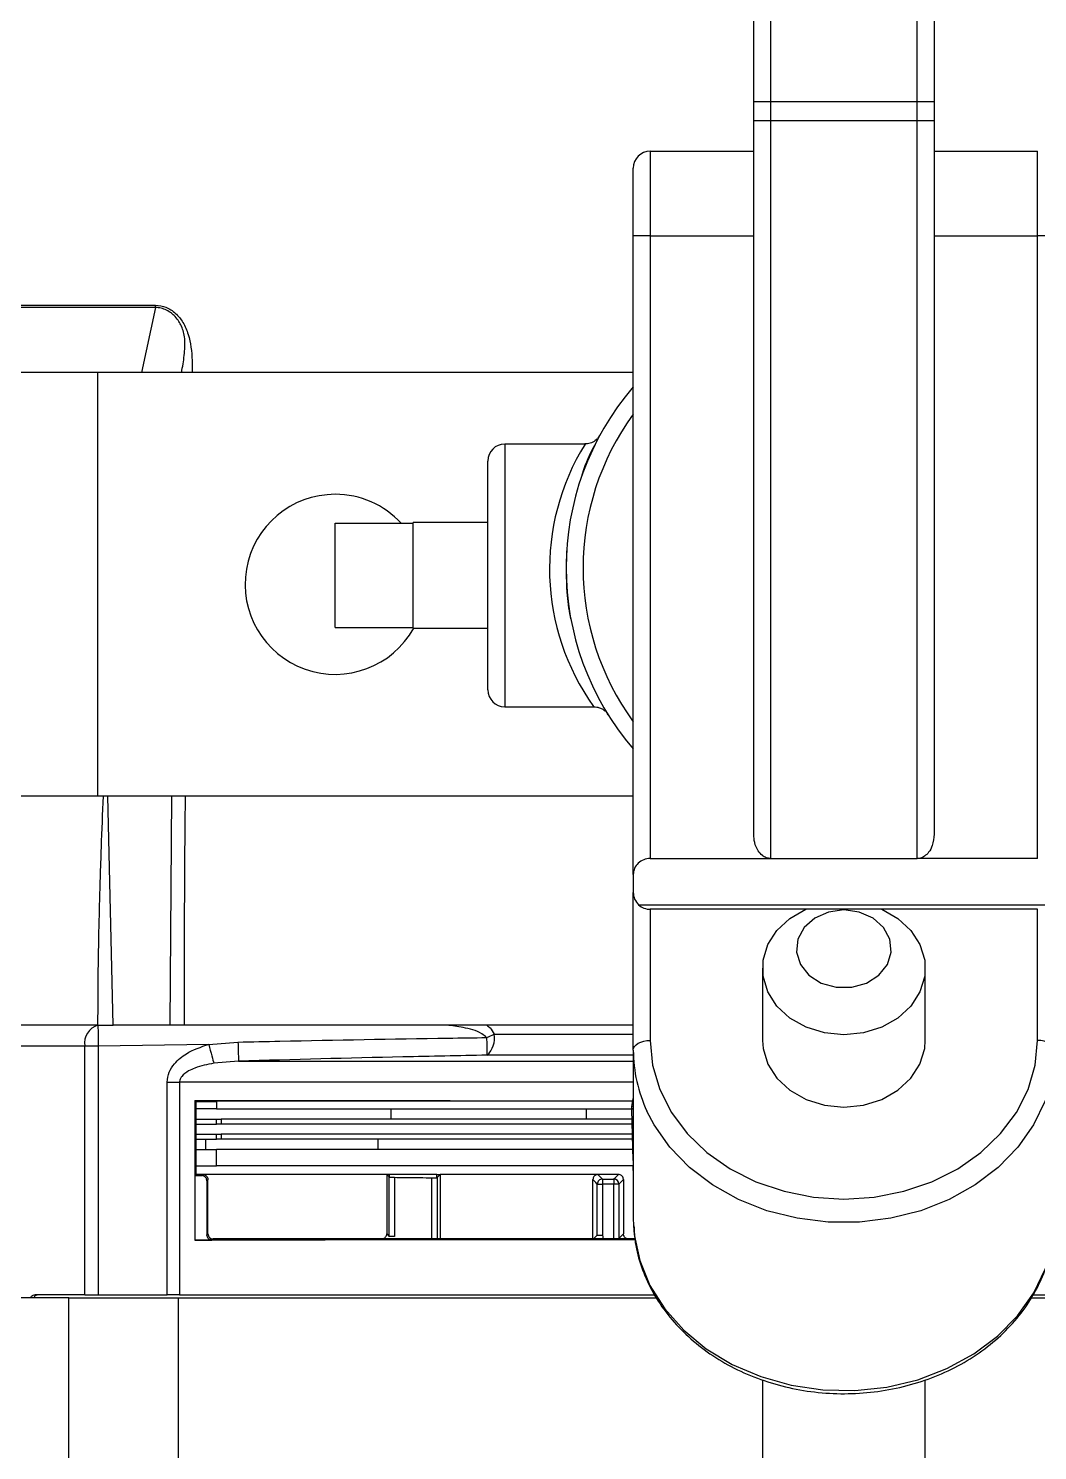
# Model space of a CAD drawing. Extents: x 16.5 to 113.1, y 4.4 to 84.5.
# Drawn here: x 51.555 to 54.531, y 69.527 to 73.722 of the extents above; entities that cross this region are included whole.
import ezdxf

# ---------------------------------------------------------------- set-up
doc = ezdxf.new("R2010")
doc.units = 0
doc.header["$MEASUREMENT"] = 0
doc.layers.add('OBJECT', color=7, linetype='CONTINUOUS')

msp = doc.modelspace()

# ---------------------------------------------------------------- linework, layer by layer
at = {"layer": 'OBJECT'}
for p, q in [((53.7437, 74.2566), (53.7437, 73.5066)), ((54.1757, 73.5066), (54.1757, 74.2566)), ((53.6937, 73.5066), (53.6937, 74.2066)), ((54.2257, 74.2066), (54.2257, 73.5066)), ((53.6937, 73.5066), (53.7437, 73.5066)), ((53.6937, 73.45), (53.6937, 73.5066)), ((53.7437, 73.5066), (54.1757, 73.5066)), ((53.7437, 73.5066), (53.7437, 73.45)), ((54.1757, 73.45), (54.1757, 73.5066)), ((54.1757, 73.5066), (54.2257, 73.5066)), ((54.2257, 73.5066), (54.2257, 73.45)), ((53.6937, 73.45), (53.7437, 73.45)), ((53.6937, 71.3449), (53.6937, 73.45)), ((53.7437, 73.45), (54.1757, 73.45)), ((53.7437, 73.45), (53.7437, 71.2733)), ((54.1757, 71.2733), (54.1757, 73.45)), ((54.1757, 73.45), (54.2257, 73.45)), ((54.2257, 73.45), (54.2257, 71.3449)), ((53.3887, 73.3596), (53.3887, 73.1096)), ((53.3887, 73.3596), (53.6937, 73.3596)), ((54.2257, 73.3596), (54.5307, 73.3596)), ((54.5307, 73.1096), (54.5307, 73.3596)), ((53.3387, 73.1096), (53.3387, 73.3096)), ((53.3887, 73.1096), (53.3387, 73.1096)), ((53.3387, 71.2264), (53.3387, 73.1096)), ((53.3887, 73.1096), (53.3887, 71.2733)), ((53.3887, 73.1096), (53.6937, 73.1096)), ((54.2257, 73.1096), (54.5307, 73.1096)), ((54.5307, 71.2733), (54.5307, 73.1096)), ((54.5807, 73.1096), (54.5307, 73.1096)), ((51.9295, 72.8986), (51.93, 72.9057)), ((51.9295, 72.8986), (51.8891, 72.7071)), ((51.7597, 72.7071), (50.0717, 72.7071)), ((51.7597, 71.4571), (51.7597, 72.7071)), ((53.3387, 72.7071), (51.7597, 72.7071)), ((53.1964, 72.4959), (52.9597, 72.4959)), ((52.9597, 72.4959), (52.9597, 71.7209)), ((52.9097, 71.7709), (52.9097, 72.4459)), ((52.4597, 71.9544), (52.4597, 72.2624)), ((52.4597, 72.2624), (52.6897, 72.2624)), ((52.9097, 72.2644), (52.6897, 72.2644)), ((52.6897, 72.2624), (52.6897, 72.2644)), ((52.6897, 72.1333), (52.6897, 72.2624)), ((52.6897, 72.0835), (52.6897, 72.1333)), ((52.6897, 71.9544), (52.6897, 72.0835)), ((52.4597, 71.9544), (52.6897, 71.9544)), ((52.6897, 71.9524), (52.6897, 71.9544)), ((52.6897, 71.9524), (52.9097, 71.9524)), ((52.9597, 71.7209), (53.2214, 71.7209)), ((51.7597, 71.4571), (50.0717, 71.4571)), ((53.3387, 71.4571), (51.7597, 71.4571)), ((51.8048, 70.7821), (51.7899, 71.4571)), ((51.9772, 71.4571), (51.9725, 70.7821)), ((53.3887, 71.2733), (53.7437, 71.2733)), ((53.7437, 71.2733), (54.1757, 71.2733)), ((54.5307, 71.2733), (54.1757, 71.2733)), ((53.3387, 71.2264), (53.3387, 71.1736)), ((53.3387, 70.7082), (53.3387, 71.1736)), ((53.3545, 71.1372), (54.5649, 71.1372)), ((54.5307, 71.1236), (53.3887, 71.1236)), ((53.3887, 71.1236), (53.3887, 70.7369)), ((54.5307, 70.7369), (54.5307, 71.1236)), ((53.7197, 70.9497), (53.7197, 70.7369)), ((54.1997, 70.7369), (54.1997, 70.9497)), ((51.7603, 70.7821), (51.2371, 70.7821)), ((51.9725, 70.7821), (51.8048, 70.7821)), ((53.3387, 70.7821), (52.0142, 70.7821)), ((52.0868, 70.7253), (51.7612, 70.7202)), ((52.0868, 70.7253), (52.1731, 70.7322)), ((52.9281, 70.7551), (53.3387, 70.7551)), ((51.7217, 70.7202), (51.2598, 70.7202)), ((51.7612, 70.7202), (51.7217, 70.7202)), ((51.7217, 69.9863), (51.7217, 70.7202)), ((51.7612, 70.7202), (51.7612, 69.9863)), ((53.3387, 70.6932), (52.9073, 70.6932)), ((53.3387, 70.7082), (53.3387, 70.5826)), ((52.1748, 70.6758), (52.1019, 70.6696)), ((52.1748, 70.6758), (53.3387, 70.6758)), ((51.9646, 70.6139), (52.0008, 70.6139)), ((51.9646, 69.9863), (51.9646, 70.6139)), ((52.0008, 70.6139), (52.0008, 69.9863)), ((53.3387, 70.6139), (52.0008, 70.6139)), ((52.0464, 70.5596), (52.0497, 70.5563)), ((52.0464, 70.5596), (52.0464, 70.1479)), ((52.0493, 70.5563), (52.0497, 70.5563)), ((52.0493, 70.5563), (52.0493, 70.3413)), ((52.0497, 70.5563), (52.1097, 70.5563)), ((52.1097, 70.559), (52.1097, 70.535)), ((52.1097, 70.559), (53.3373, 70.559)), ((53.3347, 70.5422), (53.3387, 70.5653)), ((53.3387, 70.5826), (53.3387, 70.2126)), ((52.1097, 70.535), (52.0493, 70.535)), ((52.1097, 70.535), (53.3347, 70.535)), ((52.6249, 70.505), (52.6249, 70.535)), ((53.2005, 70.505), (53.2005, 70.535)), ((53.3347, 70.5366), (53.3347, 70.5418)), ((53.3387, 70.535), (53.3347, 70.535)), ((53.3387, 70.3823), (53.3348, 70.5335)), ((52.0493, 70.505), (52.1097, 70.505)), ((52.0493, 70.4901), (52.1097, 70.4901)), ((52.1097, 70.4901), (52.1097, 70.505)), ((52.1097, 70.505), (52.1234, 70.505)), ((52.1234, 70.4901), (52.1097, 70.4901)), ((52.1234, 70.505), (52.1234, 70.4901)), ((53.3355, 70.505), (52.1234, 70.505)), ((53.3359, 70.4901), (52.1234, 70.4901)), ((52.0493, 70.4601), (52.1097, 70.4601)), ((52.0493, 70.4452), (52.1097, 70.4452)), ((52.0783, 70.4152), (52.0783, 70.4452)), ((52.1097, 70.4452), (52.1097, 70.4601)), ((52.1097, 70.4601), (52.1234, 70.4601)), ((52.1234, 70.4452), (52.1097, 70.4452)), ((52.1234, 70.4601), (52.1234, 70.4452)), ((53.3367, 70.4601), (52.1234, 70.4601)), ((53.3371, 70.4452), (52.1234, 70.4452)), ((52.5866, 70.4152), (52.5866, 70.4452)), ((52.0493, 70.4152), (52.1097, 70.4152)), ((52.1097, 70.3672), (52.1097, 70.4152)), ((53.3379, 70.4152), (52.1097, 70.4152)), ((52.0493, 70.3672), (52.1097, 70.3672)), ((53.3391, 70.3672), (52.1097, 70.3672)), ((53.3379, 70.3672), (53.3387, 70.3374)), ((52.0465, 70.148), (52.0465, 70.338)), ((52.0497, 70.3413), (52.0493, 70.3413)), ((52.0497, 70.3413), (52.0497, 70.3412)), ((52.0497, 70.3413), (52.0508, 70.3413)), ((52.0697, 70.3413), (52.0508, 70.3413)), ((52.0665, 70.338), (52.0697, 70.3412)), ((52.0847, 70.3413), (52.0697, 70.3413)), ((52.0697, 70.3412), (52.0697, 70.3413)), ((52.0697, 70.3412), (52.0697, 70.3412)), ((52.0847, 70.326), (52.0815, 70.3227)), ((52.0815, 70.3227), (52.0815, 70.1633)), ((52.6118, 70.3413), (52.0847, 70.3413)), ((52.0847, 70.326), (52.0847, 70.3266)), ((52.0847, 70.3266), (52.0847, 70.3265)), ((52.0847, 70.1666), (52.0847, 70.326)), ((52.6118, 70.3413), (52.6118, 70.1665)), ((52.6197, 70.3413), (52.6118, 70.3413)), ((52.6193, 70.1588), (52.6193, 70.3336)), ((52.6193, 70.3336), (52.6196, 70.3336)), ((52.6196, 70.3336), (52.6197, 70.3413)), ((52.7597, 70.3413), (52.6197, 70.3413)), ((52.6343, 70.3331), (52.6343, 70.1588)), ((52.7451, 70.1513), (52.7451, 70.3319)), ((52.7596, 70.332), (52.7597, 70.3413)), ((52.7596, 70.332), (52.7601, 70.3321)), ((52.7597, 70.3413), (52.7694, 70.3413)), ((52.7601, 70.3321), (52.7601, 70.1513)), ((53.2197, 70.3413), (52.7694, 70.3413)), ((52.7694, 70.3413), (52.7694, 70.1513)), ((53.2347, 70.3413), (53.2197, 70.3413)), ((53.2197, 70.1513), (53.2197, 70.3262)), ((53.2327, 70.3131), (53.2477, 70.3131)), ((53.2327, 70.1628), (53.2327, 70.3131)), ((53.2813, 70.313), (53.2477, 70.3131)), ((53.2477, 70.3131), (53.2477, 70.1628)), ((53.2962, 70.313), (53.2813, 70.313)), ((53.2813, 70.1528), (53.2813, 70.313)), ((53.2947, 70.3413), (53.2947, 70.3413)), ((53.3097, 70.3264), (53.2962, 70.313)), ((53.2962, 70.313), (53.2962, 70.1528)), ((53.3097, 70.3262), (53.3097, 70.3264)), ((53.3097, 70.3262), (53.3097, 70.1664)), ((53.3387, 70.2126), (53.3393, 70.1912)), ((52.0464, 70.1479), (52.0465, 70.148)), ((52.0815, 70.1633), (52.0847, 70.1666)), ((52.0847, 70.166), (52.0847, 70.1666)), ((52.0998, 70.1513), (52.0997, 70.1513)), ((52.3197, 70.1513), (52.3197, 70.1513)), ((52.3347, 70.1513), (52.3197, 70.1513)), ((52.3278, 70.1513), (52.3197, 70.1513)), ((53.3426, 70.1513), (52.3347, 70.1513)), ((52.6118, 70.1665), (52.6193, 70.1588)), ((52.6343, 70.1588), (52.6193, 70.1588)), ((53.2197, 70.1498), (53.2327, 70.1628)), ((53.2327, 70.1628), (53.2477, 70.1628)), ((53.2477, 70.1628), (53.2496, 70.1513)), ((53.3097, 70.1662), (53.3097, 70.1664)), ((51.6748, 69.9781), (51.5228, 69.9781)), ((51.7217, 69.9863), (51.5747, 69.9863)), ((51.6748, 69.3981), (51.6748, 69.9781)), ((51.6748, 69.9781), (51.9981, 69.9781)), ((51.7217, 69.9863), (51.7612, 69.9863)), ((51.7612, 69.9863), (51.9646, 69.9863)), ((51.9981, 69.3981), (51.9981, 69.9781)), ((51.9981, 69.9781), (53.4066, 69.9781)), ((52.0008, 69.9863), (53.401, 69.9863)), ((54.5136, 69.9781), (55.9214, 69.9781)), ((54.5188, 69.9863), (55.9187, 69.9863)), ((53.7197, 69.7362), (53.7197, 69.1779)), ((54.1997, 69.1779), (54.1997, 69.7355))]:
    msp.add_line(p, q, dxfattribs=at)
at = {"layer": 'OBJECT', "flags": 128}
for points in [[(54.0715, 71.1236), (54.1189, 71.0968), (54.1572, 71.0613), (54.1841, 71.0194), (54.198, 70.9734), (54.198, 70.926), (54.1841, 70.88), (54.1572, 70.838), (54.1189, 70.8025), (54.0713, 70.7756), (54.0172, 70.7588), (53.9597, 70.7531), (53.9023, 70.7588), (53.8482, 70.7756), (53.8006, 70.8025), (53.7622, 70.838), (53.7353, 70.88), (53.7215, 70.926), (53.7215, 70.9734), (53.7353, 71.0194), (53.7622, 71.0613), (53.8006, 71.0968), (53.848, 71.1236)], [(53.9597, 71.1217), (53.9143, 71.1155), (53.8737, 71.0975), (53.8425, 71.0697), (53.824, 71.0352), (53.8202, 70.9976), (53.8315, 70.961), (53.8567, 70.9294), (53.8931, 70.9062), (53.9367, 70.8939), (53.9828, 70.8939), (54.0264, 70.9062), (54.0627, 70.9294), (54.0879, 70.961), (54.0992, 70.9976), (54.0954, 71.0352), (54.0769, 71.0697), (54.0457, 71.0975), (54.0052, 71.1155), (53.9597, 71.1217)], [(52.0868, 70.7253), (52.0892, 70.7164), (52.0916, 70.7077), (52.0939, 70.6993), (52.096, 70.6916), (52.0979, 70.6846), (52.0995, 70.6785), (52.1009, 70.6735), (52.1019, 70.6696)], [(53.3387, 70.7082), (53.3397, 70.7138), (53.3425, 70.7192), (53.3472, 70.7241), (53.3534, 70.7285), (53.3609, 70.732), (53.3696, 70.7347), (53.379, 70.7363), (53.3887, 70.7369)], [(53.3887, 70.7369), (53.3958, 70.6637), (53.4167, 70.5923), (53.451, 70.5245), (53.4978, 70.4619), (53.556, 70.4061), (53.6241, 70.3585), (53.7005, 70.3201), (53.7833, 70.292), (53.8704, 70.2749), (53.9597, 70.2691), (54.0491, 70.2749), (54.1362, 70.292), (54.219, 70.3201), (54.2954, 70.3585), (54.3635, 70.4061), (54.4217, 70.4619), (54.4685, 70.5245), (54.5028, 70.5923), (54.5237, 70.6637), (54.5307, 70.7369)], [(53.7197, 70.7369), (53.7215, 70.7132), (53.7353, 70.6672), (53.7622, 70.6252), (53.8006, 70.5897), (53.8482, 70.5628), (53.9023, 70.546), (53.9597, 70.5403)], [(53.9597, 70.5403), (54.0172, 70.546), (54.0713, 70.5628), (54.1189, 70.5897), (54.1572, 70.6252), (54.1841, 70.6672), (54.198, 70.7132), (54.1997, 70.7369)], [(54.5807, 70.7082), (54.5798, 70.7138), (54.5769, 70.7192), (54.5723, 70.7241), (54.5661, 70.7285), (54.5585, 70.732), (54.5499, 70.7347), (54.5405, 70.7363), (54.5307, 70.7369)], [(54.563, 70.5876), (54.5531, 70.5583), (54.5192, 70.4875), (54.4728, 70.4216), (54.415, 70.3622), (54.3469, 70.3105), (54.2702, 70.2677), (54.1866, 70.2347), (54.0979, 70.2123), (54.0061, 70.2009), (53.9133, 70.2009), (53.8215, 70.2123), (53.7329, 70.2347), (53.6492, 70.2677), (53.5725, 70.3105), (53.5045, 70.3622), (53.4466, 70.4216), (53.4002, 70.4875), (53.379, 70.5279)], [(52.0465, 70.338), (52.0488, 70.3403), (52.0497, 70.3412)], [(52.6118, 70.3413), (52.6123, 70.3408), (52.6132, 70.3399), (52.615, 70.338), (52.6168, 70.3362), (52.6177, 70.3353), (52.6193, 70.3336)], [(52.7694, 70.3413), (52.7689, 70.3407), (52.7667, 70.3386), (52.7656, 70.3375), (52.7645, 70.3364), (52.7623, 70.3343), (52.7612, 70.3332), (52.7601, 70.3321)], [(53.2327, 70.3131), (53.2283, 70.3176), (53.2234, 70.3225), (53.2197, 70.3262)], [(53.2347, 70.3413), (53.2355, 70.3405), (53.2386, 70.3373), (53.2434, 70.3325), (53.2478, 70.3281)], [(53.2478, 70.3281), (53.2478, 70.3278), (53.2478, 70.3269), (53.2478, 70.3255), (53.2477, 70.3236), (53.2477, 70.3214), (53.2477, 70.3188), (53.2477, 70.316), (53.2477, 70.3131)], [(53.2478, 70.3281), (53.2778, 70.328), (53.2813, 70.328)], [(53.2813, 70.328), (53.2817, 70.3284), (53.2849, 70.3315), (53.2898, 70.3364), (53.2947, 70.3413)], [(53.2813, 70.328), (53.2813, 70.3276), (53.2813, 70.3267), (53.2813, 70.3253), (53.2813, 70.3234), (53.2813, 70.3212), (53.2813, 70.3186), (53.2813, 70.3158), (53.2813, 70.313)], [(53.3393, 70.1912), (53.3415, 70.1645), (53.3577, 70.0879), (53.3879, 70.0143), (53.4314, 69.9453), (53.4873, 69.8825), (53.5541, 69.8274), (53.6305, 69.7813), (53.7145, 69.7453), (53.8042, 69.7201), (53.8976, 69.7065), (53.9924, 69.7046), (54.0864, 69.7146), (54.1775, 69.7362), (54.2635, 69.769), (54.3424, 69.812), (54.4124, 69.8644), (54.4719, 69.925), (54.5194, 69.9922), (54.5538, 70.0646), (54.5744, 70.1404), (54.5807, 70.2126)], [(52.0997, 70.1513), (52.0989, 70.1505), (52.0965, 70.148)]]:
    msp.add_lwpolyline(points, dxfattribs=at)
at = {"layer": 'OBJECT'}
for centre, radius, start, end in [((53.3887, 73.3096), 0.05, 90, 180), ((53.9597, 72.1306), 0.819, 139.3094, 220.6906), ((53.9597, 72.1306), 0.769, 143.8565, 216.1435), ((52.9597, 72.4459), 0.05, 90, 180), ((53.7915, 72.1279), 0.6997, 148.268, 215.4449), ((52.4597, 72.0821), 0.2655, 90, 330.7571), ((52.4597, 72.0821), 0.2655, 42.773, 90), ((52.9597, 71.7709), 0.05, 180, 270), ((53.3887, 71.1736), 0.05, 180, 226.8214), ((53.3887, 71.1736), 0.05, 226.8214, 270), ((51.7765, 70.729), 0.0556, 107.1156, 189.1916), ((101.0701, 71.5581), 49.316, 180.9016, 180.97362), ((69.0542, 71.1989), 16.8876, 181.58369, 181.77508), ((52.7508, 71.1237), 0.4091, 292.3442, 295.6976), ((65.5406, 70.9702), 12.6363, 181.01937, 181.25597), ((52.8632, 70.7425), 0.0662, 311.8358, 10.9779), ((53.7688, 70.7097), 0.4301, 180.2015, 204.9991), ((53.4547, 70.5418), 0.12, 179.8086, 180), ((53.4547, 70.5366), 0.12, 180, 180.7501), ((53.4547, 70.5366), 0.12, 180.7501, 181.5), ((53.2477, 70.3131), 0.015, 89.7105, 179.9532), ((53.2812, 70.3129), 0.015, 0.0453, 89.6349)]:
    msp.add_arc(centre, radius, start, end, dxfattribs=at)
for centre, major_axis, ratio, start_param, end_param in [((53.3887, 71.2264), (0.05, 0), 0.938361, 1.570796, 3.141593), ((52.8413, 68.4725), (2.3412, 0), 0.904333, 1.356713, 1.358461)]:
    msp.add_ellipse(centre, major_axis=major_axis, ratio=ratio, start_param=start_param, end_param=end_param, dxfattribs=at)
for points, knots in [([(51.3509, 72.9057), (51.4384, 72.9057), (51.6134, 72.9058), (51.8244, 72.9057), (51.93, 72.9057)], [0, 0, 0, 0, 0.5000027, 1, 1, 1, 1]), ([(51.93, 72.9057), (51.9404, 72.9044), (51.9614, 72.9017), (51.9895, 72.8831), (52.0124, 72.8555), (52.0321, 72.8084), (52.0383, 72.7567), (52.038, 72.7187), (52.0379, 72.7071)], [0, 0, 0, 0, 0.1454038, 0.2910572, 0.4333395, 0.582158, 0.8724627, 1, 1, 1, 1]), ([(51.9295, 72.8986), (51.824, 72.8986), (51.6129, 72.8986), (51.4379, 72.8986), (51.3503, 72.8986)], [0, 0, 0, 0, 0.499778, 1, 1, 1, 1]), ([(52.0068, 72.7071), (52.0072, 72.7092), (52.0107, 72.7279), (52.0163, 72.7628), (52.0182, 72.8092), (52.0084, 72.8421), (51.9966, 72.8622), (51.986, 72.8745), (51.9731, 72.8851), (51.9589, 72.893), (51.9438, 72.8979), (51.9338, 72.8984), (51.9295, 72.8986)], [0, 0, 0, 0, 0.0239696, 0.221866, 0.4128516, 0.5596247, 0.6263244, 0.7067857, 0.7716437, 0.8534734, 0.9365365, 1, 1, 1, 1]), ([(53.1864, 72.3986), (53.1872, 72.4016), (53.1989, 72.4426), (53.2185, 72.4787), (53.2347, 72.512), (53.238, 72.5179), (53.2397, 72.5209)], [0, 0, 0, 0, 0.03785, 0.511788, 0.755951, 1, 1, 1, 1]), ([(53.2317, 72.5111), (53.2301, 72.5094), (53.2245, 72.5035), (53.2122, 72.4973), (53.2014, 72.4966), (53.1963, 72.4962)], [0, 0, 0, 0, 0.179336, 0.61954, 1, 1, 1, 1]), ([(53.1554, 71.9781), (53.1548, 71.9811), (53.1491, 72.0062), (53.1405, 72.0748), (53.142, 72.1404), (53.143, 72.1812)], [0, 0, 0, 0, 0.0484014, 0.4076006, 1, 1, 1, 1]), ([(53.2214, 71.7205), (53.2246, 71.7206), (53.2317, 71.7207), (53.2417, 71.7174), (53.2498, 71.7131), (53.2537, 71.7097), (53.2552, 71.7084)], [0, 0, 0, 0, 0.258862, 0.576505, 0.843013, 1, 1, 1, 1]), ([(53.2643, 71.698), (53.2645, 71.6978), (53.2652, 71.6966), (53.2637, 71.6989), (53.2585, 71.7079), (53.2557, 71.7126)], [0, 0, 0, 0, 0.078613, 0.511418, 1, 1, 1, 1]), ([(51.7603, 70.7821), (51.7605, 70.8371), (51.761, 70.9519), (51.7647, 71.1266), (51.7699, 71.2966), (51.7743, 71.4068), (51.7764, 71.4571)], [0, 0, 0, 0, 0.24402, 0.510283, 0.77599, 1, 1, 1, 1]), ([(52.0174, 71.4571), (52.0169, 71.4113), (52.0156, 71.2759), (52.0145, 71.0509), (52.0143, 70.8717), (52.0142, 70.7821)], [0, 0, 0, 0, 0.2038318, 0.6019161, 1, 1, 1, 1]), ([(53.7437, 71.2733), (53.7393, 71.2738), (53.7304, 71.2748), (53.7173, 71.283), (53.7046, 71.2978), (53.6954, 71.3197), (53.6943, 71.3366), (53.6937, 71.3449)], [0, 0, 0, 0, 0.138343, 0.27604, 0.470202, 0.74205, 1, 1, 1, 1]), ([(54.2257, 71.3449), (54.2247, 71.3336), (54.2231, 71.3148), (54.2114, 71.2928), (54.1988, 71.2803), (54.1866, 71.2742), (54.1789, 71.2736), (54.1757, 71.2733)], [0, 0, 0, 0, 0.350281, 0.585229, 0.760499, 0.899707, 1, 1, 1, 1]), ([(51.7603, 70.7821), (51.766, 70.7821), (51.7773, 70.7821), (51.7934, 70.7821), (51.8025, 70.7821), (51.8048, 70.7821)], [0, 0, 0, 0, 0.425023, 0.850044, 1, 1, 1, 1]), ([(52.0142, 70.7821), (52.0109, 70.7821), (52.0019, 70.7821), (51.9873, 70.7821), (51.9766, 70.7821), (51.9725, 70.7821)], [0, 0, 0, 0, 0.263884, 0.723096, 1, 1, 1, 1]), ([(52.9063, 70.7454), (52.9016, 70.7491), (52.8817, 70.7652), (52.8397, 70.7751), (52.8048, 70.7799), (52.7888, 70.7821)], [0, 0, 0, 0, 0.142492, 0.608092, 1, 1, 1, 1]), ([(52.9067, 70.7821), (52.9102, 70.7796), (52.9194, 70.7726), (52.9248, 70.7619), (52.9281, 70.7551)], [0, 0, 0, 0, 0.3727138, 1, 1, 1, 1]), ([(51.9646, 70.6139), (51.9659, 70.6238), (51.9683, 70.6436), (51.9883, 70.6733), (52.0266, 70.705), (52.064, 70.7177), (52.0868, 70.7253)], [0, 0, 0, 0, 0.167941, 0.334633, 0.594445, 1, 1, 1, 1]), ([(52.1731, 70.7322), (52.2144, 70.733), (52.421, 70.7374), (52.6654, 70.7419), (52.8685, 70.7448), (52.9063, 70.7454)], [0, 0, 0, 0, 0.169099, 0.845499, 1, 1, 1, 1]), ([(52.9073, 70.6932), (52.8247, 70.6916), (52.5805, 70.6868), (52.3363, 70.6802), (52.1748, 70.6758)], [0, 0, 0, 0, 0.33844, 1, 1, 1, 1]), ([(52.1019, 70.6696), (52.0829, 70.6659), (52.0573, 70.6609), (52.0258, 70.6466), (52.0101, 70.6358), (52.0024, 70.6235), (52.0008, 70.6174), (52.0008, 70.6144), (52.0008, 70.6139)], [0, 0, 0, 0, 0.476054, 0.640497, 0.854535, 0.926507, 0.987724, 1, 1, 1, 1]), ([(52.0464, 70.5596), (52.1522, 70.5596), (52.3641, 70.5594), (52.7086, 70.5592), (53.0337, 70.5591), (53.2475, 70.5591), (53.3377, 70.5591)], [0, 0, 0, 0, 0.267888, 0.536631, 0.804519, 1, 1, 1, 1]), ([(52.0465, 70.338), (52.0494, 70.338), (52.0553, 70.338), (52.062, 70.338), (52.0657, 70.338), (52.0665, 70.338)], [0, 0, 0, 0, 0.44189, 0.883774, 1, 1, 1, 1]), ([(52.0697, 70.3412), (52.0685, 70.3412), (52.0619, 70.3412), (52.0552, 70.3412), (52.0497, 70.3412)], [0, 0, 0, 0, 0.1730775, 1, 1, 1, 1]), ([(52.0815, 70.3227), (52.0814, 70.3242), (52.0811, 70.3273), (52.0791, 70.3313), (52.0761, 70.3347), (52.0718, 70.3374), (52.0684, 70.3378), (52.0665, 70.338)], [0, 0, 0, 0, 0.172261, 0.344036, 0.527768, 0.740235, 1, 1, 1, 1]), ([(52.0697, 70.3412), (52.0713, 70.3411), (52.0743, 70.3408), (52.0789, 70.3384), (52.0825, 70.3346), (52.0844, 70.3303), (52.0846, 70.3275), (52.0847, 70.3264)], [0, 0, 0, 0, 0.209426, 0.41817, 0.637117, 0.857381, 1, 1, 1, 1]), ([(52.0847, 70.3264), (52.0847, 70.3263), (52.0847, 70.3262), (52.0847, 70.326), (52.0847, 70.326)], [0, 0, 0, 0, 0.756227, 1, 1, 1, 1]), ([(52.6196, 70.3336), (52.6201, 70.3335), (52.6211, 70.3334), (52.6246, 70.3333), (52.6291, 70.3332), (52.6325, 70.3331), (52.6343, 70.3331)], [0, 0, 0, 0, 0.2461302, 0.4922535, 0.7383508, 1, 1, 1, 1]), ([(52.6343, 70.3331), (52.6528, 70.3329), (52.6839, 70.3325), (52.7208, 70.3321), (52.7393, 70.3319), (52.7451, 70.3319)], [0, 0, 0, 0, 0.499117, 0.842425, 1, 1, 1, 1]), ([(52.7451, 70.3319), (52.7468, 70.3318), (52.7502, 70.3318), (52.7546, 70.3318), (52.758, 70.3319), (52.7591, 70.332), (52.7596, 70.332)], [0, 0, 0, 0, 0.25593, 0.512166, 0.768479, 1, 1, 1, 1]), ([(53.2347, 70.3413), (53.2335, 70.3412), (53.2307, 70.341), (53.2264, 70.3391), (53.2227, 70.3357), (53.2202, 70.3312), (53.2199, 70.3279), (53.2197, 70.3262)], [0, 0, 0, 0, 0.154512, 0.370359, 0.58189, 0.790898, 1, 1, 1, 1]), ([(53.2947, 70.3413), (53.2922, 70.3413), (53.2822, 70.3413), (53.2622, 70.3413), (53.2447, 70.3413), (53.2347, 70.3413)], [0, 0, 0, 0, 0.125776, 0.500813, 1, 1, 1, 1]), ([(53.3097, 70.3264), (53.3097, 70.3274), (53.3095, 70.3302), (53.3077, 70.3344), (53.3043, 70.3382), (53.2997, 70.3408), (53.2964, 70.3411), (53.2947, 70.3413)], [0, 0, 0, 0, 0.139108, 0.354907, 0.570672, 0.785286, 1, 1, 1, 1]), ([(53.3407, 70.1903), (53.3415, 70.1737), (53.3437, 70.1326), (53.3614, 70.0684), (53.3913, 69.9995), (53.433, 69.9349), (53.4851, 69.8758), (53.5467, 69.8234), (53.6167, 69.7787), (53.6937, 69.7428), (53.776, 69.7162), (53.8621, 69.6995), (53.9502, 69.6932), (54.0386, 69.6973), (54.1254, 69.7118), (54.2089, 69.7364), (54.2875, 69.7706), (54.3596, 69.8139), (54.4235, 69.8654), (54.4781, 69.924), (54.522, 69.9885), (54.5547, 70.0576), (54.5741, 70.1297), (54.5823, 70.182), (54.5803, 70.2096), (54.58, 70.2127)], [0, 0, 0, 0, 0.0307186, 0.0759109, 0.1211528, 0.1665302, 0.2120877, 0.2578266, 0.303719, 0.3497253, 0.3958087, 0.4419419, 0.4881084, 0.5343005, 0.5805154, 0.6267501, 0.6729965, 0.719237, 0.7654402, 0.8115602, 0.8575413, 0.9033322, 0.9489061, 0.99428, 1, 1, 1, 1]), ([(52.3348, 70.1481), (52.3132, 70.1481), (52.27, 70.1481), (52.2063, 70.148), (52.1313, 70.148), (52.0786, 70.1479), (52.0464, 70.1479)], [0, 0, 0, 0, 0.218765, 0.43753, 0.656295, 1, 1, 1, 1]), ([(52.0465, 70.148), (52.0581, 70.148), (52.0748, 70.148), (52.0915, 70.148), (52.0965, 70.148)], [0, 0, 0, 0, 0.701382, 1, 1, 1, 1]), ([(52.0965, 70.148), (52.0944, 70.1483), (52.0903, 70.1488), (52.0856, 70.1524), (52.0826, 70.157), (52.0816, 70.1607), (52.0815, 70.1628), (52.0815, 70.1633)], [0, 0, 0, 0, 0.292379, 0.559789, 0.754512, 0.950188, 1, 1, 1, 1]), ([(52.0847, 70.1666), (52.0847, 70.1664), (52.0847, 70.1662), (52.0847, 70.1661), (52.0847, 70.166)], [0, 0, 0, 0, 0.6344867, 1, 1, 1, 1]), ([(52.0847, 70.166), (52.0849, 70.1643), (52.0853, 70.161), (52.0882, 70.1563), (52.0924, 70.1529), (52.0966, 70.1514), (52.0989, 70.1513), (52.0997, 70.1513)], [0, 0, 0, 0, 0.220251, 0.440262, 0.662932, 0.885711, 1, 1, 1, 1]), ([(52.3197, 70.1513), (52.3034, 70.1513), (52.2657, 70.1513), (52.1918, 70.1513), (52.1356, 70.1513), (52.0998, 70.1513)], [0, 0, 0, 0, 0.2183231, 0.5030555, 1, 1, 1, 1]), ([(53.3441, 70.1485), (53.2692, 70.1485), (53.1037, 70.1484), (52.8515, 70.1484), (52.5878, 70.1483), (52.4191, 70.1482), (52.3348, 70.1481)], [0, 0, 0, 0, 0.21259, 0.470148, 0.735074, 1, 1, 1, 1]), ([(52.5968, 70.1513), (52.5986, 70.1515), (52.6022, 70.1519), (52.6069, 70.1548), (52.6103, 70.1592), (52.6117, 70.1633), (52.6118, 70.1658), (52.6118, 70.1665)], [0, 0, 0, 0, 0.238416, 0.477119, 0.706238, 0.916874, 1, 1, 1, 1]), ([(53.2962, 70.1528), (53.3006, 70.1571), (53.305, 70.1614), (53.3097, 70.1662), (53.3097, 70.1662)], [0, 0, 0, 0, 0.999969, 1, 1, 1, 1]), ([(53.3247, 70.1513), (53.3236, 70.1513), (53.3209, 70.1515), (53.3167, 70.1533), (53.3128, 70.1567), (53.3102, 70.1612), (53.3099, 70.1645), (53.3097, 70.1662)], [0, 0, 0, 0, 0.139019, 0.354778, 0.570512, 0.785205, 1, 1, 1, 1]), ([(51.5614, 69.9781), (51.5615, 69.9784), (51.5622, 69.9803), (51.565, 69.9831), (51.5695, 69.9858), (51.573, 69.9861), (51.5747, 69.9863)], [0, 0, 0, 0, 0.044433, 0.306601, 0.667852, 1, 1, 1, 1]), ([(51.5847, 69.9863), (51.5822, 69.9859), (51.5783, 69.9854), (51.5736, 69.9821), (51.572, 69.9793), (51.5713, 69.9781)], [0, 0, 0, 0, 0.496609, 0.793918, 1, 1, 1, 1]), ([(52.0008, 69.9863), (51.9952, 69.9863), (51.9841, 69.9863), (51.9711, 69.9863), (51.9646, 69.9863)], [0, 0, 0, 0, 0.5, 1, 1, 1, 1])]:
    msp.add_open_spline(points, degree=3, knots=knots, dxfattribs=at)

doc.saveas('drawing.dxf')
